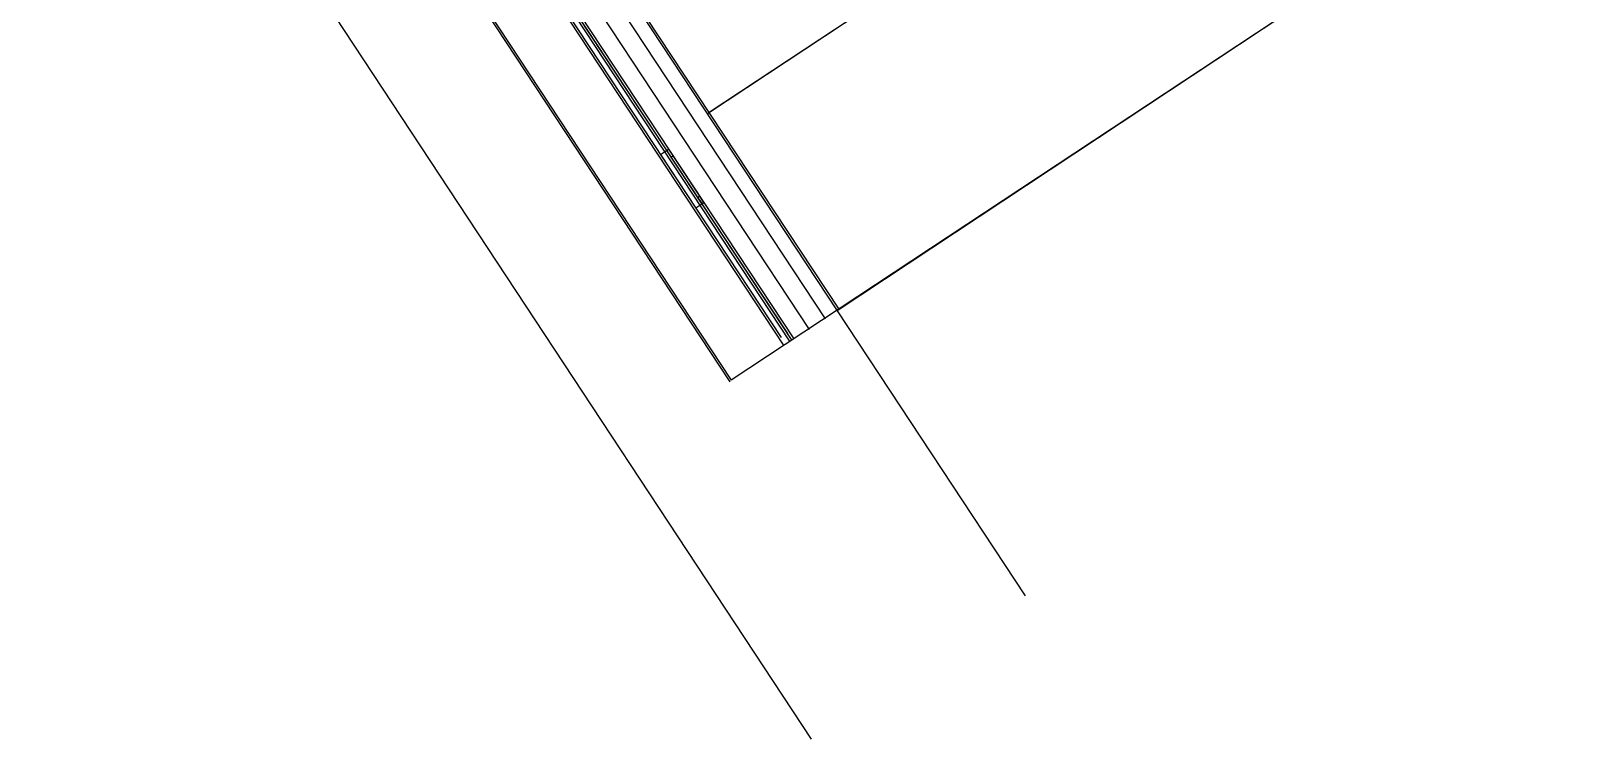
# Model space of a CAD drawing. Header units: metres. Extents: x 302064 to 304096, y 6268242 to 6271990.
# Drawn here: x 302980 to 303076.3, y 6268242 to 6268286 of the extents above; entities that cross this region are included whole.
import ezdxf

# ---------------------------------------------------------------- set-up
doc = ezdxf.new("R2010")
doc.units = ezdxf.units.M
doc.layers.get('0').update_dxf_attribs({"color": 6})
for name, color, linetype in [('BDY', 252, 'Continuous'), ('DEVELOP', 2, 'Continuous'), ('ROAD_KERB', 253, 'Continuous'), ('ROAD_KERB-BACK', 8, 'Continuous'), ('ROAD_KERB-LIP', 8, 'Continuous'), ('XR01255_CC_DES$0$FOOTPATH', 252, 'Continuous'), ('XR01255_CC_DES$0$ROAD_CONTROL', 252, 'Continuous'), ('XR01255_CC_DES$0$ROAD_KERB', 252, 'Continuous'), ('XR01255_CC_DES$0$ROAD_KERB-BACK', 252, 'Continuous'), ('XR01255_CC_DES$0$ROAD_KERB-LIP', 252, 'Continuous'), ('XR01255_CC_LOT_LAYOUT$0$F_LOT', 252, 'Continuous'), ('XR01255_CC_LOT_LAYOUT$0$ST1_BDY', 252, 'Continuous'), ('XR01255_CC_LOT_LAYOUT$0$ST1_BDY_1', 252, 'Continuous'), ('XR01255_CC_LOT_LAYOUT$0$ST1_LOTS', 252, 'Continuous')]:
    doc.layers.add(name, color=color, linetype=linetype)

# ---------------------------------------------------------------- blocks, each defined once
blk = doc.blocks.new('A$C6F1F0823')
at = {"layer": 'BDY'}
for p, q in [((10.552, 95.979), (71.022, 4.408)), ((3.882, 91.562), (64.346, 0)), ((123.377, 56.511), (62.961, 16.615)), ((131.438, 44.304), (64.346, 0))]:
    blk.add_line(p, q, dxfattribs=at)
at = {"layer": 'ROAD_KERB'}
blk.add_line((15.803, 81.676), (67.828, 2.893), dxfattribs=at)
blk.add_lwpolyline([(60.316, 14.269), (62.52, 10.931)], dxfattribs=at)
blk.add_lwpolyline([(60.316, 14.269), (62.52, 10.931)], dxfattribs=at)
blk.add_lwpolyline([(60.316, 14.269), (62.52, 10.931)], dxfattribs=at)
blk.add_lwpolyline([(60.316, 14.269), (62.52, 10.931)], dxfattribs=at)
blk.add_lwpolyline([(60.316, 14.269), (62.52, 10.931)], dxfattribs=at)
blk.add_lwpolyline([(60.316, 14.269), (62.52, 10.931)], dxfattribs=at)
blk.add_lwpolyline([(60.316, 14.269), (62.52, 10.931)], dxfattribs=at)
at = {"layer": 'ROAD_KERB-BACK'}
blk.add_line((15.928, 81.759), (68.227, 2.562), dxfattribs=at)
for points in [[(60.341, 14.286), (60.592, 13.852)], [(60.341, 14.286), (60.592, 13.852)], [(60.341, 14.286), (60.592, 13.852)], [(60.341, 14.286), (60.592, 13.852)], [(60.341, 14.286), (60.592, 13.852)], [(60.341, 14.286), (60.592, 13.852)], [(60.341, 14.286), (60.592, 13.852)], [(60.441, 14.352), (62.646, 11.014)], [(60.441, 14.352), (62.646, 11.014)], [(60.441, 14.352), (62.646, 11.014)], [(60.441, 14.352), (62.646, 11.014)], [(60.441, 14.352), (62.646, 11.014)], [(60.441, 14.352), (62.646, 11.014)], [(60.441, 14.352), (62.646, 11.014)], [(60.592, 13.852), (60.717, 13.935)], [(60.592, 13.852), (60.717, 13.935)], [(60.592, 13.852), (60.717, 13.935)], [(60.592, 13.852), (60.717, 13.935)], [(60.592, 13.852), (60.717, 13.935)], [(60.592, 13.852), (60.717, 13.935)], [(60.592, 13.852), (60.717, 13.935)], [(62.245, 11.348), (62.37, 11.431)], [(62.245, 11.348), (62.37, 11.431)], [(62.245, 11.348), (62.37, 11.431)], [(62.245, 11.348), (62.37, 11.431)], [(62.245, 11.348), (62.37, 11.431)], [(62.245, 11.348), (62.37, 11.431)], [(62.245, 11.348), (62.37, 11.431)], [(62.245, 11.348), (62.545, 10.948)], [(62.245, 11.348), (62.545, 10.948)], [(62.245, 11.348), (62.545, 10.948)], [(62.245, 11.348), (62.545, 10.948)], [(62.245, 11.348), (62.545, 10.948)], [(62.245, 11.348), (62.545, 10.948)], [(62.245, 11.348), (62.545, 10.948)]]:
    blk.add_lwpolyline(points, dxfattribs=at)
at = {"layer": 'ROAD_KERB-LIP'}
blk.add_line((15.428, 81.428), (67.453, 2.645), dxfattribs=at)
for points in [[(59.941, 14.021), (60.441, 14.352)], [(59.941, 14.021), (60.441, 14.352)], [(59.941, 14.021), (60.441, 14.352)], [(59.941, 14.021), (60.441, 14.352)], [(59.941, 14.021), (60.441, 14.352)], [(59.941, 14.021), (60.441, 14.352)], [(59.941, 14.021), (60.441, 14.352)], [(59.941, 14.021), (62.145, 10.683)], [(59.941, 14.021), (62.145, 10.683)], [(59.941, 14.021), (62.145, 10.683)], [(59.941, 14.021), (62.145, 10.683)], [(59.941, 14.021), (62.145, 10.683)], [(59.941, 14.021), (62.145, 10.683)], [(59.941, 14.021), (62.145, 10.683)], [(62.646, 11.014), (62.145, 10.683)], [(62.646, 11.014), (62.145, 10.683)], [(62.646, 11.014), (62.145, 10.683)], [(62.646, 11.014), (62.145, 10.683)], [(62.646, 11.014), (62.145, 10.683)], [(62.646, 11.014), (62.145, 10.683)], [(62.646, 11.014), (62.145, 10.683)]]:
    blk.add_lwpolyline(points, dxfattribs=at)
blk = doc.blocks.new('A$C07AF69C9')
at = {"layer": 'XR01255_CC_DES$0$FOOTPATH'}
for p, q in [((44.725, 113.755), (102.549, 26.097)), ((43.45, 113.509), (101.548, 25.436))]:
    blk.add_line(p, q, dxfattribs=at)
at = {"layer": 'XR01255_CC_DES$0$ROAD_CONTROL'}
blk.add_line((30.694, 122.131), (96.623, 22.188), dxfattribs=at)
at = {"layer": 'XR01255_CC_DES$0$ROAD_KERB'}
blk.add_lwpolyline([(100.379, 24.666), (42.737, 112.046)], dxfattribs=at)
at = {"layer": 'XR01255_CC_DES$0$ROAD_KERB-BACK'}
blk.add_lwpolyline([(100.504, 24.748), (42.862, 112.129)], dxfattribs=at)
at = {"layer": 'XR01255_CC_DES$0$ROAD_KERB-LIP'}
blk.add_lwpolyline([(100.003, 24.418), (42.362, 111.798)], dxfattribs=at)
at = {"layer": 'XR01255_CC_LOT_LAYOUT$0$F_LOT'}
for points in [[(21.248, 103.762), (25.417, 106.522), (32.339, 105.108), (101.678, -0.004)], [(103.301, 26.593), (114.98, 8.888)]]:
    blk.add_lwpolyline(points, dxfattribs=at)
at = {"layer": 'XR01255_CC_LOT_LAYOUT$0$ST1_BDY'}
blk.add_line((45.681, 113.94), (103.301, 26.593), dxfattribs=at)
at = {"layer": 'XR01255_CC_LOT_LAYOUT$0$ST1_BDY_1'}
blk.add_line((133.598, 46.65), (103.301, 26.593), dxfattribs=at)
at = {"layer": 'XR01255_CC_LOT_LAYOUT$0$ST1_LOTS'}
blk.add_line((125.529, 58.883), (95.231, 38.826), dxfattribs=at)
blk.add_blockref('A$C6F1F0823', (32.368, 22.293))

msp = doc.modelspace()

# ---------------------------------------------------------------- block references
at = {"layer": 'DEVELOP'}
msp.add_blockref('A$C07AF69C9', (302926.842, 6268242.0412), dxfattribs=at)

doc.saveas('drawing.dxf')
